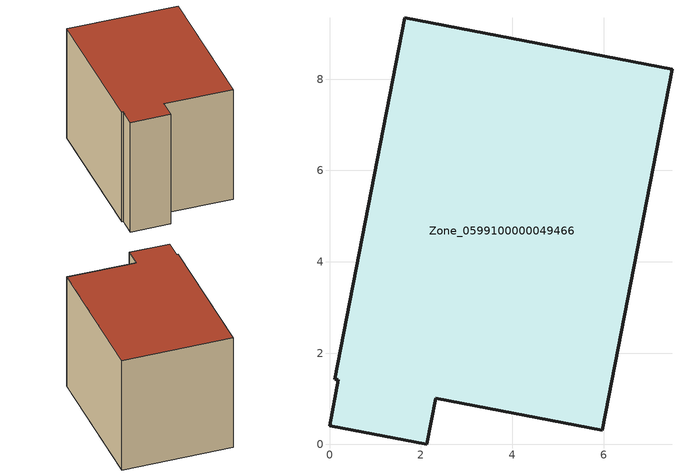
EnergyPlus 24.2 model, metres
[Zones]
Zone_0599100000049466
 floor ground (C_G): 7.5,8.22 5.97,0.31 2.33,1.01 2.13,0 0,0.41 0.19,1.42 0.12,1.43 1.65,9.35 z0
 wall outside (C_F): 2.13,0 2.33,1.01 5.97,0.31 7.5,8.22 1.65,9.35 0.12,1.43 0.19,1.42 0,0.41 2.13,0 z0:6.62
 roof outside (C_R): 7.5,8.22 1.65,9.35 0.12,1.43 0.19,1.42 0,0.41 2.13,0 2.33,1.01 5.97,0.31 z6.62
[BUILDING]
Pand.0599100000049466: North Axis=0; Terrain=City; Loads Convergence Tolerance Value=0.04; Temperature Convergence Tolerance Value=0.4; Solar Distribution=FullExterior; Maximum Number of Warmup Days=25; Minimum Number of Warmup Days=1
[Site:Location]
Rotterdam.The.Hague.AP_ZH_NLD Design_Conditions: Latitude=51.96; Longitude=4.45; Time Zone=1; Elevation=-4.5
[SITE:GROUNDTEMPERATURE:BUILDINGSURFACE]
18, 18, 18, 18, 18, 18, 18, 18, 18, 18, 18, 18
[MATERIAL] Thermal Absorptance=0.9; Solar Absorptance=0.7; Visible Absorptance=0.7
Name | Roughness | Thickness | Conductivity | Density | Specific Heat
G.TC.1946-1964 | MediumSmooth | 0.15 | 1 | 540 | 1210
F.TC.1946-1964 | Rough | 0.3 | 0.857143 | 1920 | 840
R.TC.1946-1964 | MediumRough | 0.2 | 0.235294 | 1500 | 1000
[CONSTRUCTION]
C_G: G.TC.1946-1964
C_F: F.TC.1946-1964
C_R: R.TC.1946-1964
[ZONE]
Zone_0599100000049466: Type=1; Multiplier=1; Ceiling Height=Autocalculate; Volume=Autocalculate; Floor Area=autocalculate; Part of Total Floor Area=Yes
[ZONEINFILTRATION:DESIGNFLOWRATE]
Infil_Zone_0599100000049466: Zone or ZoneList or Space or SpaceList=Zone_0599100000049466; Schedule=AlwaysOn; Design Flow Rate Calculation Method=Flow/Area; Flow Rate per Floor Area=0.003; Constant Term Coefficient=1; Temperature Term Coefficient=0; Velocity Term Coefficient=0; Velocity Squared Term Coefficient=0
[HVACTEMPLATE:ZONE:IDEALLOADSAIRSYSTEM]
Zone_0599100000049466: Maximum Heating Supply Air Temperature=50; Minimum Cooling Supply Air Temperature=13; Maximum Heating Supply Air Humidity Ratio=0.0156; Minimum Cooling Supply Air Humidity Ratio=0.0077; Heating Limit=NoLimit; Cooling Limit=NoLimit; Dehumidification Control Type=ConstantSensibleHeatRatio; Cooling Sensible Heat Ratio=0.7; Dehumidification Setpoint=60; Humidification Control Type=None; Humidification Setpoint=30; Outdoor Air Method=None; Outdoor Air Flow Rate per Person=0.00944; Outdoor Air Flow Rate per Zone Floor Area=0; Outdoor Air Flow Rate per Zone=0; Demand Controlled Ventilation Type=None; Outdoor Air Economizer Type=NoEconomizer; Heat Recovery Type=None; Sensible Heat Recovery Effectiveness=0.7; Latent Heat Recovery Effectiveness=0.65
[ZONECONTROL:THERMOSTAT]
ThermostatControl_Zone_0599100000049466: Zone or ZoneList=Zone_0599100000049466; Control Type Schedule=DualSetpointControlType; Control 1=Thermostat_Zone_0599100000049466; Temperature Difference Between Cutout And Setpoint=0
[THERMOSTATSETPOINT:DUALSETPOINT]
Thermostat_Zone_0599100000049466: Heating Setpoint Temperature Schedule=HeatingSetpoint_Zone_0599100000049466; Cooling Setpoint Temperature Schedule=CoolingSetpoint_Zone_0599100000049466
[SCHEDULE:COMPACT]
HeatingSetpoint_Zone_0599100000049466: Through: 12/31, For: AllDays, Until: 24:00, 21
CoolingSetpoint_Zone_0599100000049466: Through: 12/31, For: AllDays, Until: 24:00, 24
DualSetpointControlType: Through: 12/31, For: AllDays, Until: 24:00, 4
AlwaysOn: Through: 12/31, For: AllDays, Until: 24:00, 1
